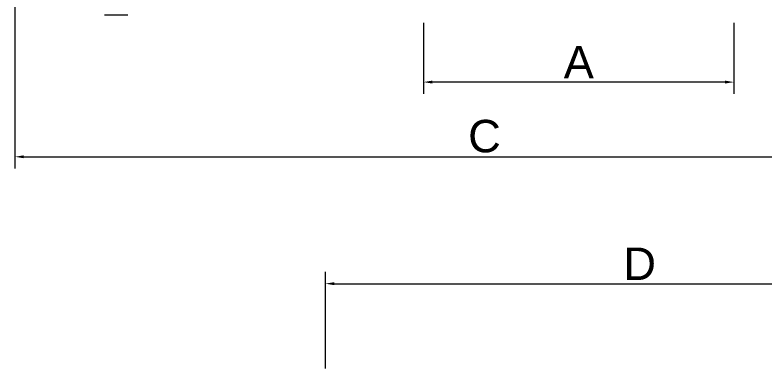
# Model space of a CAD drawing. Header units: millimetres. Extents: x 2 to 503272, y 1 to 383444.
# Drawn here: x 179490 to 276339, y 187461 to 233950 of the extents above; entities that cross this region are included whole.
import ezdxf

# ---------------------------------------------------------------- set-up
doc = ezdxf.new("R2010")
doc.units = ezdxf.units.MM
doc.header["$LTSCALE"] = 25.4
doc.layers.get('Defpoints').update_dxf_attribs({"lineweight": 5})
doc.styles.add('Roman', font='arial.ttf')
doc.styles.get("Standard").update_dxf_attribs({"font": 'arial.ttf'})
doc.dimstyles.new('ISO-25', dxfattribs={"dimscale": 30, "dimtxt": 38.1, "dimasz": 38.1, "dimexe": 50.8, "dimexo": 50.8, "dimgap": 15.875, "dimtad": 1, "dimtih": 1, "dimtoh": 1, "dimdec": 1, "dimlfac": 0.03937, "dimdsep": 46, "dimtxsty": 'Standard', "dimcen": 63.5, "dimclrd": 7, "dimclre": 7, "dimclrt": 7, "dimadec": 0, "dimazin": 0, "dimtfac": 1, "dimtdec": 1, "dimtmove": 0, "dimatfit": 3, "dimfxl": 25.4, "dimlwd": 5, "dimlwe": 5, "dimarcsym": 0})

# ---------------------------------------------------------------- blocks, each defined once
blk = doc.blocks.new('*D46')
at = {"color": 7, "linetype": 'Continuous', "lineweight": 5, "transparency": 16777216}
for p, q in [((232321, 232937), (232321, 223762)), ((272453, 232937), (272453, 223762)), ((271310, 225286), (233464, 225286))]:
    blk.add_line(p, q, dxfattribs=at)
at = {"color": 7, "transparency": 16777216}
for points in [[(233464, 225477), (233464, 225096), (232321, 225286)], [(271310, 225477), (271310, 225096), (272453, 225286)]]:
    blk.add_solid(points, dxfattribs=at)
at = {"layer": 'Defpoints', "color": 0, "transparency": 16777216}
for p in [(232321, 234461), (272453, 234461), (232321, 225286)]:
    blk.add_point(p, dxfattribs=at)
at = {"color": 7, "lineweight": 5, "transparency": 16777216, "insert": (252387, 227858), "char_height": 4191, "attachment_point": 5, "style": 'Roman'}
blk.add_mtext('A', dxfattribs=at)
blk = doc.blocks.new('*D48')
at = {"color": 7, "linetype": 'Continuous', "lineweight": 5, "transparency": 16777216}
for p, q in [((179490, 242278), (179490, 214115)), ((300902, 232429), (300902, 214115)), ((180633, 215639), (299759, 215639))]:
    blk.add_line(p, q, dxfattribs=at)
at = {"color": 7, "transparency": 16777216}
for points in [[(180633, 215830), (180633, 215449), (179490, 215639)], [(299759, 215830), (299759, 215449), (300902, 215639)]]:
    blk.add_solid(points, dxfattribs=at)
at = {"layer": 'Defpoints', "color": 0, "transparency": 16777216}
for p in [(179490, 243802), (300902, 233953), (300902, 215639)]:
    blk.add_point(p, dxfattribs=at)
at = {"color": 7, "lineweight": 5, "transparency": 16777216, "insert": (240196, 218282), "char_height": 4191, "attachment_point": 5, "style": 'Roman'}
blk.add_mtext('C', dxfattribs=at)
blk = doc.blocks.new('*D41')
at = {"color": 7, "linetype": 'Continuous', "lineweight": 5, "transparency": 16777216}
for p, q in [((219621, 188313), (219621, 200777)), ((300901, 188313), (300901, 200777)), ((220764, 199253), (299758, 199253))]:
    blk.add_line(p, q, dxfattribs=at)
at = {"color": 7, "transparency": 16777216}
for points in [[(220764, 199444), (220764, 199063), (219621, 199253)], [(299758, 199444), (299758, 199063), (300901, 199253)]]:
    blk.add_solid(points, dxfattribs=at)
at = {"layer": 'Defpoints', "color": 0, "transparency": 16777216}
for p in [(300901, 199253), (219621, 186789), (300901, 186789)]:
    blk.add_point(p, dxfattribs=at)
at = {"color": 7, "lineweight": 5, "transparency": 16777216, "insert": (260261, 201825), "char_height": 4191, "attachment_point": 5, "style": 'Roman'}
blk.add_mtext('D', dxfattribs=at)

msp = doc.modelspace()

# ---------------------------------------------------------------- linework, layer by layer
at = {"color": 7, "lineweight": 5}
msp.add_line((194094.28, 233946.67), (191046.28, 233946.67), dxfattribs=at)

# ---------------------------------------------------------------- dimensions: what is measured, and where the dimension line sits
for base, p1, p2, text, picture, middle in [((300902.06, 215639.18), (179490.06, 243801.51), (300902.06, 233953.02), 'C', '*D48', (240196.06, 215639.18)), ((232320.97, 225286.05), (272452.97, 234461.05), (232320.97, 234461.13), 'A', '*D46', (252386.97, 225286.05)), ((300900.97, 199253.37), (219620.97, 186788.87), (300900.97, 186788.62), 'D', '*D41', (260260.97, 199253.37))]:
    dim = msp.add_linear_dim(base=base, p1=p1, p2=p2, text=text, dimstyle='ISO-25', override={"dimscale": 30, "dimtxt": 139.7, "dimpost": '\\X', "dimtxsty": 'Roman', "dimtmove": 1}, dxfattribs=at)
    dim.commit()
    dim.dimension.update_dxf_attribs({"geometry": picture, "text_midpoint": middle, "dimtype": 160})

doc.saveas('drawing.dxf')
